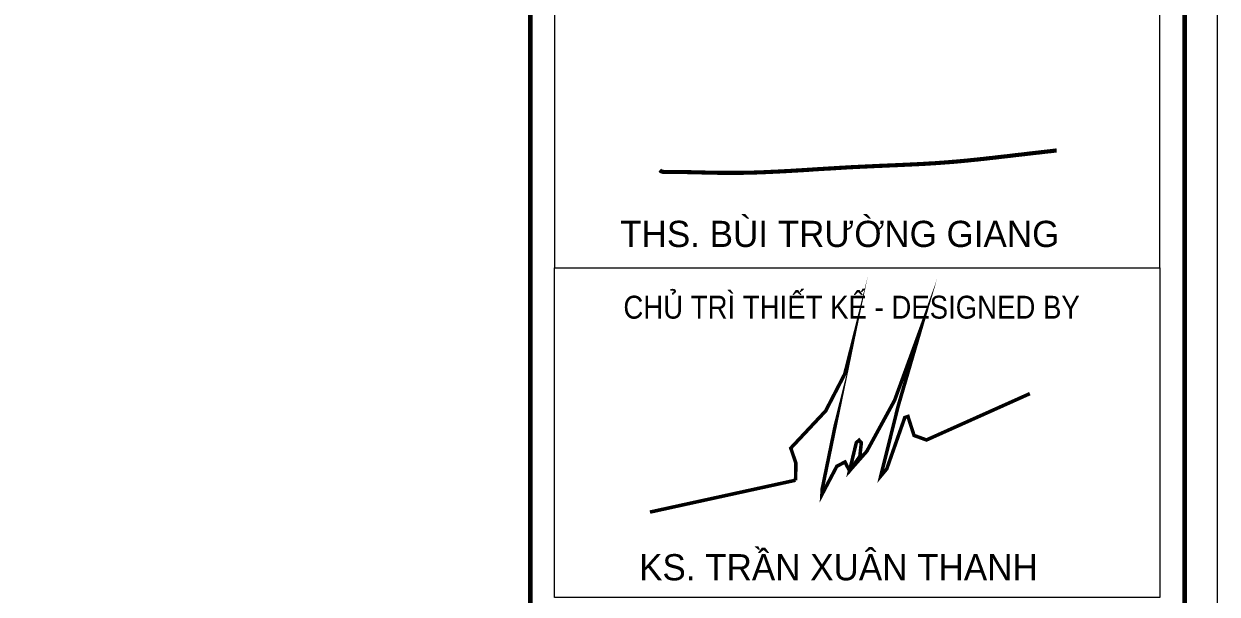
# Model space of a CAD drawing. Header units: millimetres. Extents: x -211129 to 461116, y -574633 to 115.
# Drawn here: x 122022 to 129316, y -550056 to -546572 of the extents above; entities that cross this region are included whole.
import ezdxf
from ezdxf.enums import TextEntityAlignment as Align

# ---------------------------------------------------------------- set-up
doc = ezdxf.new("R2010")
doc.units = ezdxf.units.MM
doc.header["$MEASUREMENT"] = 0
doc.layers.get('Defpoints').update_dxf_attribs({"color": 1})
for name, color, linetype, lineweight in [('ISO', 153, 'Continuous', 13), ('Khungten_LCDI', 7, 'Continuous', 5), ('LC ISO', 153, 'Continuous', 13), ('LC Net thay', 63, 'Continuous', 25), ('LC Text1', 3, 'Continuous', 20)]:
    doc.layers.add(name, color=color, linetype=linetype, lineweight=lineweight)
doc.styles.add('Khungten', font='VHAVAN.TTF', dxfattribs={"width": 0.9, "height": 5000})
doc.styles.add('LC 1', font='VHAVANB.TTF')
doc.styles.add('Title', font='VHBLACK.TTF', dxfattribs={"width": 0.8})
doc.styles.add('VNAVANTH', font='VHAVANB.TTF', dxfattribs={"width": 0.6})

# ---------------------------------------------------------------- blocks, each defined once
blk = doc.blocks.new('Mr. Giang')
at = {"layer": 'LC ISO', "const_width": 50}
blk.add_lwpolyline([(138, -164), (149, -174), (155, -177), (164, -181), (175, -184), (186, -185), (197, -185), (206, -185), (221, -185), (232, -185), (244, -185), (255, -185), (267, -185), (278, -185), (290, -185), (301, -185), (313, -185), (324, -185), (335, -185), (346, -186), (358, -186), (369, -186), (380, -186), (391, -186), (402, -186), (413, -187), (424, -187), (435, -187), (446, -187), (457, -187), (468, -187), (479, -188), (490, -188), (501, -188), (512, -188), (523, -189), (534, -189), (544, -189), (555, -189), (566, -190), (577, -190), (588, -190), (598, -190), (609, -191), (620, -191), (630, -191), (641, -191), (652, -192), (662, -192), (673, -192), (684, -192), (694, -193), (705, -193), (715, -193), (726, -193), (736, -194), (747, -194), (758, -194), (768, -194), (779, -194), (789, -195), (800, -195), (810, -195), (821, -195), (831, -195), (842, -196), (852, -196), (863, -196), (874, -196), (884, -196), (895, -196), (905, -196), (916, -197), (926, -197), (937, -197), (947, -197), (958, -197), (968, -197), (979, -197), (990, -197), (998, -197), (1011, -197), (1021, -197), (1032, -197), (1043, -197), (1053, -197), (1064, -197), (1075, -197), (1085, -197), (1096, -197), (1107, -196), (1117, -196), (1128, -196), (1139, -196), (1149, -196), (1160, -196), (1171, -195), (1182, -195), (1192, -195), (1203, -195), (1214, -195), (1224, -194), (1235, -194), (1246, -194), (1257, -194), (1268, -193), (1278, -193), (1289, -193), (1300, -192), (1311, -192), (1322, -192), (1332, -191), (1343, -191), (1354, -191), (1365, -190), (1376, -190), (1386, -189), (1397, -189), (1408, -189), (1419, -188), (1430, -188), (1441, -187), (1452, -187), (1462, -186), (1473, -186), (1484, -185), (1495, -185), (1506, -184), (1517, -184), (1528, -183), (1539, -183), (1549, -182), (1560, -182), (1571, -181), (1582, -181), (1593, -180), (1604, -180), (1615, -179), (1626, -179), (1637, -178), (1648, -177), (1658, -177), (1669, -176), (1680, -176), (1691, -175), (1702, -174), (1713, -174), (1724, -173), (1735, -173), (1746, -172), (1757, -171), (1768, -171), (1778, -170), (1789, -169), (1800, -169), (1811, -168), (1822, -168), (1833, -167), (1844, -166), (1855, -166), (1866, -165), (1877, -164), (1888, -164), (1898, -163), (1909, -162), (1920, -162), (1931, -161), (1942, -160), (1953, -160), (1964, -159), (1975, -158), (1986, -158), (1996, -157), (2007, -156), (2018, -155), (2029, -155), (2040, -154), (2051, -153), (2062, -153), (2069, -152), (2083, -151), (2094, -151), (2105, -150), (2116, -149), (2127, -149), (2138, -148), (2149, -147), (2159, -147), (2170, -146), (2181, -145), (2192, -145), (2203, -144), (2214, -143), (2224, -143), (2235, -142), (2246, -141), (2257, -141), (2268, -140), (2278, -139), (2289, -139), (2300, -138), (2311, -137), (2322, -137), (2333, -136), (2343, -135), (2354, -135), (2365, -134), (2376, -134), (2387, -133), (2397, -132), (2408, -132), (2419, -131), (2430, -130), (2441, -130), (2451, -129), (2462, -129), (2473, -128), (2487, -127), (2495, -127), (2505, -126), (2516, -126), (2527, -125), (2538, -125), (2549, -124), (2560, -124), (2570, -123), (2581, -123), (2592, -122), (2603, -122), (2614, -121), (2624, -121), (2635, -120), (2646, -120), (2657, -119), (2668, -119), (2679, -118), (2689, -118), (2700, -117), (2711, -117), (2722, -116), (2733, -116), (2744, -115), (2754, -115), (2765, -114), (2776, -114), (2787, -113), (2798, -113), (2809, -112), (2819, -112), (2830, -111), (2841, -111), (2852, -111), (2863, -110), (2874, -110), (2884, -109), (2895, -109), (2906, -108), (2917, -108), (2928, -107), (2939, -107), (2949, -106), (2960, -106), (2971, -106), (2982, -105), (2993, -105), (3004, -104), (3014, -104), (3025, -103), (3036, -103), (3047, -102), (3058, -102), (3069, -101), (3079, -101), (3090, -100), (3101, -100), (3112, -99), (3123, -99), (3134, -98), (3144, -98), (3155, -97), (3166, -97), (3177, -96), (3188, -96), (3199, -95), (3209, -95), (3220, -94), (3231, -94), (3242, -93), (3253, -93), (3264, -92), (3274, -92), (3285, -91), (3296, -91), (3307, -90), (3318, -89), (3329, -89), (3339, -88), (3350, -88), (3361, -87), (3372, -86), (3383, -86), (3394, -85), (3404, -85), (3415, -84), (3426, -83), (3437, -83), (3448, -82), (3458, -81), (3469, -81), (3480, -80), (3491, -79), (3502, -79), (3513, -78), (3523, -77), (3534, -76), (3545, -76), (3556, -75), (3567, -74), (3577, -73), (3588, -73), (3599, -72), (3610, -71), (3621, -70), (3632, -69), (3642, -69), (3651, -68), (3664, -67), (3675, -66), (3686, -65), (3696, -64), (3707, -63), (3718, -62), (3729, -62), (3740, -61), (3750, -60), (3761, -59), (3772, -58), (3783, -57), (3794, -56), (3804, -55), (3815, -54), (3826, -53), (3837, -52), (3848, -51), (3858, -50), (3869, -49), (3880, -48), (3891, -47), (3902, -46), (3912, -45), (3923, -44), (3934, -43), (3945, -41), (3955, -40), (3966, -39), (3977, -38), (3988, -37), (3999, -36), (4009, -35), (4020, -34), (4031, -33), (4042, -31), (4053, -30), (4063, -29), (4074, -28), (4085, -27), (4096, -26), (4106, -24), (4117, -23), (4128, -22), (4139, -21), (4150, -20), (4160, -19), (4171, -17), (4182, -16), (4193, -15), (4203, -14), (4214, -12), (4225, -11), (4236, -10), (4247, -9), (4257, -8), (4268, -6), (4279, -5), (4290, -4), (4300, -3), (4311, -1), (4322, 0), (4333, 1), (4343, 2), (4354, 4), (4365, 5), (4376, 6), (4387, 7), (4397, 9), (4408, 10), (4419, 11), (4430, 12), (4440, 14), (4451, 15), (4462, 16), (4473, 17), (4483, 19), (4494, 20), (4505, 21), (4516, 22), (4527, 24), (4537, 25), (4548, 26), (4559, 27), (4570, 29), (4580, 30), (4591, 31), (4602, 32), (4613, 34), (4623, 35), (4634, 36), (4645, 37), (4656, 39), (4667, 40), (4677, 41), (4688, 42), (4699, 44), (4710, 45), (4720, 46), (4731, 47), (4742, 49), (4753, 50), (4764, 51), (4774, 52), (4785, 53), (4796, 55), (4807, 56), (4817, 57), (4828, 58), (4839, 60), (4850, 61), (4860, 62), (4871, 63), (4882, 65), (4893, 66), (4904, 67), (4914, 68), (4925, 69), (4936, 71), (4947, 72), (4957, 73), (4968, 74), (4979, 76), (4990, 77)], dxfattribs=at)
blk = doc.blocks.new('lcdi fix')
at = {"layer": 'Defpoints', "lineweight": 0}
blk.add_lwpolyline([(-1200, -14850), (-1200, 14850), (40800, 14850), (40800, -14850)], close=True, dxfattribs=at)
at = {"layer": 'Khungten_LCDI', "color": 5, "lineweight": 60}
blk.add_line((36600, 14650), (36600, -14650), dxfattribs=at)
at = {"layer": 'Khungten_LCDI', "color": 5, "lineweight": 25}
blk.add_line((40600, -14650), (40600, 14650), dxfattribs=at)
at = {"layer": 'Khungten_LCDI', "color": 5, "lineweight": 60}
blk.add_lwpolyline([(0, -14650), (0, 14650), (40600, 14650), (40600, -14650)], close=True, dxfattribs=at)
at = {"layer": 'Khungten_LCDI', "color": 9, "lineweight": 15}
for points in [[(36750, -1521.9), (40450, -1521.9), (40450, 446.3), (36750, 446.3)], [(36750, -1521.9), (40450, -1521.9), (40450, -3535.5), (36750, -3535.5)]]:
    blk.add_lwpolyline(points, close=True, dxfattribs=at)
at = {"layer": 'LC ISO', "const_width": 21.6}
for points in [[(38222.9, -2819), (38225.2, -2714.7), (38193.8, -2622.9), (38407, -2395.5), (38523.8, -2169.8), (38558.7, -2032.7), (38386, -2871.3), (38384, -2906.9), (38424.1, -2830.7), (38475.4, -2733.5), (38525, -2707.6), (38553, -2761.4), (38615.8, -2673.2), (38625.2, -2590.3), (38611.2, -2574.6), (38594.2, -2589.8), (38553, -2761.4), (38659, -2641.3), (38828.4, -2330.8), (38987.1, -1897.3), (38849.7, -2368.1), (38748.8, -2773.2), (38743.8, -2793.5), (38780.6, -2749.6), (38890.8, -2435.7), (38910.2, -2429.5), (38947.2, -2545.4), (39023.4, -2572.9), (39655.2, -2290)], [(37332.9, -3013.6), (38222.9, -2819)]]:
    blk.add_lwpolyline(points, dxfattribs=at)
at = {"layer": 'ISO', "xscale": 0.5, "yscale": 0.5, "zscale": 0.5}
blk.add_blockref('Mr. Giang', (37324, -842.8), dxfattribs=at)
at = {"color": 7, "style": 'VNAVANTH'}
for s, p in [('ths. bïi tr\xadêng giang', (38493.4, -1394.1)), ('ks. TRÇN XU¢N THANH ', (38514.7, -3430.5))]:
    blk.add_text(s, height=160, dxfattribs=at).set_placement(p, align=Align.CENTER)
at = {"color": 7, "style": 'Khungten', "width": 0.9}
blk.add_text('chñ tr× thiÕt kÕ - designed by', height=140, dxfattribs=at).set_placement((38565.6, -1831.8), align=Align.CENTER)
at = {"color": 7, "style": 'Khungten', "width": 0.8}
for tag, p in [('REVISION', (39498.8, -10746.3)), ('NGAYHT', (39546.1, -11609.4))]:
    blk.add_attdef(tag, text='', height=200, dxfattribs=at).set_placement(p, align=Align.CENTER)
at = {"layer": 'LC Text1', "color": 3, "style": 'LC 1', "width": 1.834006}
for tag, p, p2 in [('TENBANVE1', (36912.7, -8885.8), (40339.1, -8885.8)), ('TENBANVE2', (36912.7, -9562.5), (40339.1, -9562.5))]:
    blk.add_attdef(tag, text='', height=250, dxfattribs=at).set_placement(p, p2, align=Align.FIT)
at = {"layer": 'LC Text1', "style": 'Title', "width": 0.7}
blk.add_attdef('SOBANVE', text='', height=250, dxfattribs=at).set_placement((39562, -13896.2), align=Align.CENTER)

msp = doc.modelspace()

# ---------------------------------------------------------------- block references
at = {"layer": 'LC Net thay'}
msp.add_blockref('lcdi fix', (88516.3, -546541.2), dxfattribs=at)

doc.saveas('drawing.dxf')
